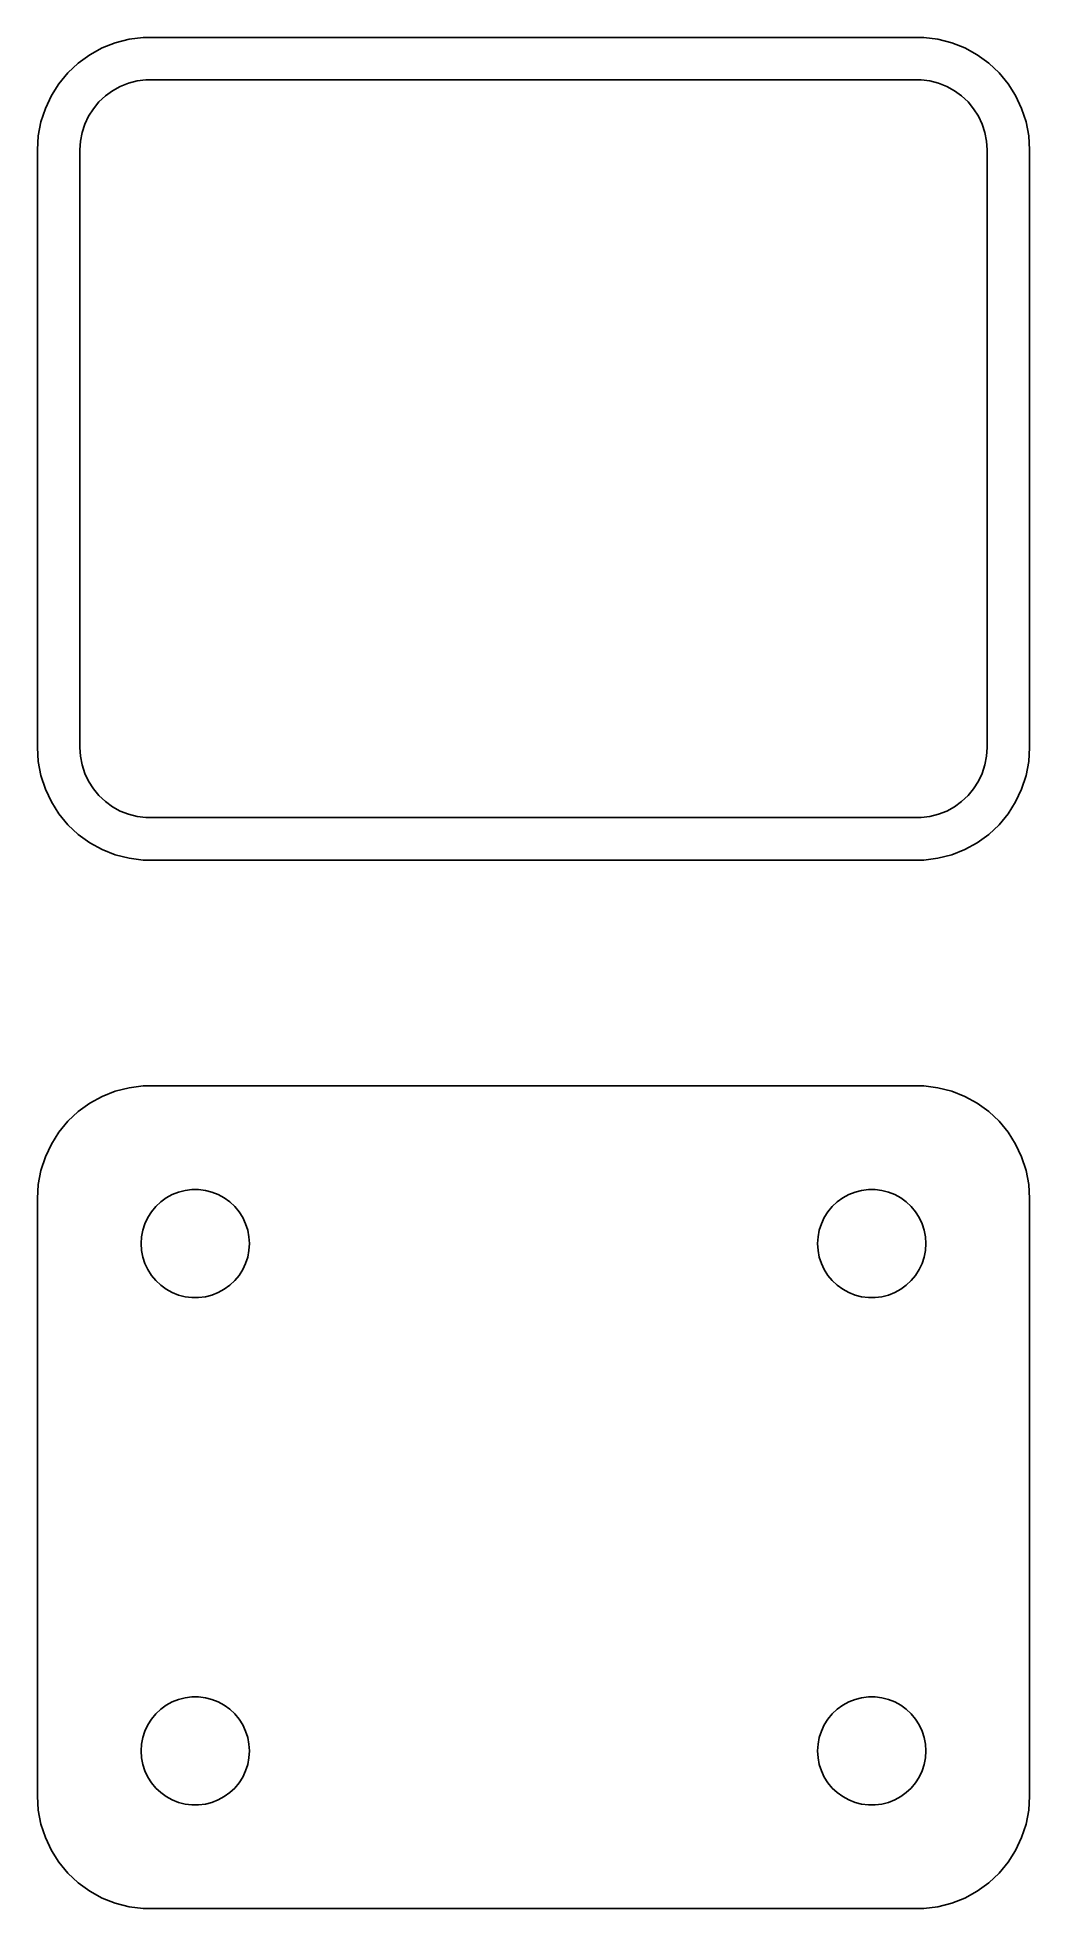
# Model space of a CAD drawing. Header units: metres. Extents: x -22 to 22, y 74.8 to 157.7.
import ezdxf

# ---------------------------------------------------------------- set-up
doc = ezdxf.new("R2010")
doc.units = ezdxf.units.M

msp = doc.modelspace()

# ---------------------------------------------------------------- linework, layer by layer
for p, q in [((-17.3139, 157.74), (-17.9369, 157.661)), ((17.3139, 157.74), (-17.3139, 157.74)), ((17.9369, 157.661), (17.3139, 157.74)), ((-19.6791, 156.972), (-20.1871, 156.603)), ((-19.1289, 157.274), (-19.6791, 156.972)), ((-18.5451, 157.505), (-19.1289, 157.274)), ((-17.9369, 157.661), (-18.5451, 157.505)), ((18.5451, 157.505), (17.9369, 157.661)), ((19.1289, 157.274), (18.5451, 157.505)), ((19.6791, 156.972), (19.1289, 157.274)), ((20.1871, 156.603), (19.6791, 156.972)), ((-20.6448, 156.173), (-21.0451, 155.689)), ((-20.1871, 156.603), (-20.6448, 156.173)), ((20.6448, 156.173), (20.1871, 156.603)), ((21.0451, 155.689), (20.6448, 156.173)), ((-21.0451, 155.689), (-21.3815, 155.159)), ((-18.9842, 155.149), (-18.668, 155.378)), ((-18.668, 155.378), (-18.3254, 155.567)), ((-18.3254, 155.567), (-17.9619, 155.711)), ((-17.9619, 155.711), (-17.5833, 155.808)), ((-17.5833, 155.808), (-17.1954, 155.857)), ((-17.1954, 155.857), (17.1954, 155.857)), ((17.1954, 155.857), (17.5833, 155.808)), ((17.5833, 155.808), (17.9619, 155.711)), ((17.9619, 155.711), (18.3254, 155.567)), ((18.3254, 155.567), (18.668, 155.378)), ((18.668, 155.378), (18.9842, 155.149)), ((21.3815, 155.159), (21.0451, 155.689)), ((-21.6489, 154.591), (-21.8429, 153.993)), ((-21.3815, 155.159), (-21.6489, 154.591)), ((-19.7279, 154.25), (-19.5184, 154.58)), ((-19.5184, 154.58), (-19.2692, 154.881)), ((-19.2692, 154.881), (-18.9842, 155.149)), ((18.9842, 155.149), (19.2692, 154.881)), ((19.2692, 154.881), (19.5184, 154.58)), ((19.5184, 154.58), (19.7279, 154.25)), ((21.6489, 154.591), (21.3815, 155.159)), ((21.8429, 153.993), (21.6489, 154.591)), ((-21.8429, 153.993), (-21.9606, 153.377)), ((-20.0884, 153.14), (-20.0151, 153.524)), ((-20.0151, 153.524), (-19.8943, 153.896)), ((-19.8943, 153.896), (-19.7279, 154.25)), ((19.7279, 154.25), (19.8943, 153.896)), ((19.8943, 153.896), (20.0151, 153.524)), ((20.0151, 153.524), (20.0884, 153.14)), ((21.9606, 153.377), (21.8429, 153.993)), ((-21.9606, 153.377), (-22, 152.75)), ((-22, 152.75), (-22, 126.25)), ((-20.1129, 152.75), (-20.0884, 153.14)), ((-20.1129, 126.25), (-20.1129, 152.75)), ((20.0884, 153.14), (20.1129, 152.75)), ((20.1129, 152.75), (20.1129, 126.25)), ((22, 152.75), (21.9606, 153.377)), ((22, 126.25), (22, 152.75)), ((-22, 126.25), (-21.9606, 125.623)), ((-20.0884, 125.86), (-20.1129, 126.25)), ((20.1129, 126.25), (20.0884, 125.86)), ((21.9606, 125.623), (22, 126.25)), ((-21.9606, 125.623), (-21.8429, 125.007)), ((-20.0151, 125.476), (-20.0884, 125.86)), ((-19.8943, 125.104), (-20.0151, 125.476)), ((20.0151, 125.476), (19.8943, 125.104)), ((20.0884, 125.86), (20.0151, 125.476)), ((21.8429, 125.007), (21.9606, 125.623)), ((-21.8429, 125.007), (-21.6489, 124.409)), ((-19.7279, 124.75), (-19.8943, 125.104)), ((-19.5184, 124.42), (-19.7279, 124.75)), ((19.7279, 124.75), (19.5184, 124.42)), ((19.8943, 125.104), (19.7279, 124.75)), ((21.6489, 124.409), (21.8429, 125.007)), ((-21.6489, 124.409), (-21.3815, 123.841)), ((-21.3815, 123.841), (-21.0451, 123.311)), ((-19.2692, 124.119), (-19.5184, 124.42)), ((-18.9842, 123.851), (-19.2692, 124.119)), ((-18.668, 123.622), (-18.9842, 123.851)), ((18.9842, 123.851), (18.668, 123.622)), ((19.2692, 124.119), (18.9842, 123.851)), ((19.5184, 124.42), (19.2692, 124.119)), ((21.0451, 123.311), (21.3815, 123.841)), ((21.3815, 123.841), (21.6489, 124.409)), ((-21.0451, 123.311), (-20.6448, 122.827)), ((-20.6448, 122.827), (-20.1871, 122.397)), ((-18.3254, 123.433), (-18.668, 123.622)), ((-17.9619, 123.289), (-18.3254, 123.433)), ((-17.5833, 123.192), (-17.9619, 123.289)), ((-17.1954, 123.143), (-17.5833, 123.192)), ((17.1954, 123.143), (-17.1954, 123.143)), ((17.5833, 123.192), (17.1954, 123.143)), ((17.9619, 123.289), (17.5833, 123.192)), ((18.3254, 123.433), (17.9619, 123.289)), ((18.668, 123.622), (18.3254, 123.433)), ((20.1871, 122.397), (20.6448, 122.827)), ((20.6448, 122.827), (21.0451, 123.311)), ((-20.1871, 122.397), (-19.6791, 122.028)), ((-19.6791, 122.028), (-19.1289, 121.726)), ((19.1289, 121.726), (19.6791, 122.028)), ((19.6791, 122.028), (20.1871, 122.397)), ((-19.1289, 121.726), (-18.5451, 121.495)), ((-18.5451, 121.495), (-17.9369, 121.339)), ((-17.9369, 121.339), (-17.3139, 121.26)), ((-17.3139, 121.26), (17.3139, 121.26)), ((17.3139, 121.26), (17.9369, 121.339)), ((17.9369, 121.339), (18.5451, 121.495)), ((18.5451, 121.495), (19.1289, 121.726)), ((-17.3139, 111.24), (-17.9369, 111.161)), ((17.3139, 111.24), (-17.3139, 111.24)), ((17.9369, 111.161), (17.3139, 111.24)), ((-19.6791, 110.472), (-20.1871, 110.103)), ((-19.1289, 110.774), (-19.6791, 110.472)), ((-18.5451, 111.005), (-19.1289, 110.774)), ((-17.9369, 111.161), (-18.5451, 111.005)), ((18.5451, 111.005), (17.9369, 111.161)), ((19.1289, 110.774), (18.5451, 111.005)), ((19.6791, 110.472), (19.1289, 110.774)), ((20.1871, 110.103), (19.6791, 110.472)), ((-20.6448, 109.673), (-21.0451, 109.189)), ((-20.1871, 110.103), (-20.6448, 109.673)), ((20.6448, 109.673), (20.1871, 110.103)), ((21.0451, 109.189), (20.6448, 109.673)), ((-21.0451, 109.189), (-21.3815, 108.659)), ((21.3815, 108.659), (21.0451, 109.189)), ((-21.6489, 108.091), (-21.8429, 107.493)), ((-21.3815, 108.659), (-21.6489, 108.091)), ((21.6489, 108.091), (21.3815, 108.659)), ((21.8429, 107.493), (21.6489, 108.091)), ((-21.8429, 107.493), (-21.9606, 106.877)), ((21.9606, 106.877), (21.8429, 107.493)), ((-21.9606, 106.877), (-22, 106.25)), ((-22, 106.25), (-22, 79.75)), ((-16.5298, 106.099), (-16.286, 106.276)), ((-16.286, 106.276), (-16.0219, 106.422)), ((-16.0219, 106.422), (-15.7416, 106.533)), ((-15.7416, 106.533), (-15.4497, 106.607)), ((-15.4497, 106.607), (-15.1507, 106.645)), ((-15.1507, 106.645), (-14.8493, 106.645)), ((-14.8493, 106.645), (-14.5503, 106.607)), ((-14.5503, 106.607), (-14.2583, 106.533)), ((-14.2583, 106.533), (-13.9781, 106.422)), ((-13.9781, 106.422), (-13.714, 106.276)), ((-13.714, 106.276), (-13.4702, 106.099)), ((13.4702, 106.099), (13.714, 106.276)), ((13.714, 106.276), (13.9781, 106.422)), ((13.9781, 106.422), (14.2583, 106.533)), ((14.2583, 106.533), (14.5503, 106.607)), ((14.5503, 106.607), (14.8493, 106.645)), ((14.8493, 106.645), (15.1507, 106.645)), ((15.1507, 106.645), (15.4497, 106.607)), ((15.4497, 106.607), (15.7416, 106.533)), ((15.7416, 106.533), (16.0219, 106.422)), ((16.0219, 106.422), (16.286, 106.276)), ((16.286, 106.276), (16.5298, 106.099)), ((22, 106.25), (21.9606, 106.877)), ((22, 79.75), (22, 106.25)), ((-17.2315, 105.133), (-17.1031, 105.406)), ((-17.1031, 105.406), (-16.9416, 105.661)), ((-16.9416, 105.661), (-16.7495, 105.893)), ((-16.7495, 105.893), (-16.5298, 106.099)), ((-13.4702, 106.099), (-13.2505, 105.893)), ((-13.2505, 105.893), (-13.0583, 105.661)), ((-13.0583, 105.661), (-12.8969, 105.406)), ((-12.8969, 105.406), (-12.7685, 105.133)), ((12.7685, 105.133), (12.8969, 105.406)), ((12.8969, 105.406), (13.0583, 105.661)), ((13.0583, 105.661), (13.2505, 105.893)), ((13.2505, 105.893), (13.4702, 106.099)), ((16.5298, 106.099), (16.7495, 105.893)), ((16.7495, 105.893), (16.9416, 105.661)), ((16.9416, 105.661), (17.1031, 105.406)), ((17.1031, 105.406), (17.2315, 105.133)), ((-17.3811, 104.551), (-17.3246, 104.847)), ((-17.3246, 104.847), (-17.2315, 105.133)), ((-12.7685, 105.133), (-12.6754, 104.847)), ((-12.6754, 104.847), (-12.6189, 104.551)), ((12.6189, 104.551), (12.6754, 104.847)), ((12.6754, 104.847), (12.7685, 105.133)), ((17.2315, 105.133), (17.3246, 104.847)), ((17.3246, 104.847), (17.3811, 104.551)), ((-17.4, 104.25), (-17.3811, 104.551)), ((-17.3811, 103.949), (-17.4, 104.25)), ((-17.3246, 103.653), (-17.3811, 103.949)), ((-12.6189, 103.949), (-12.6754, 103.653)), ((-12.6189, 104.551), (-12.6, 104.25)), ((-12.6, 104.25), (-12.6189, 103.949)), ((12.6, 104.25), (12.6189, 104.551)), ((12.6189, 103.949), (12.6, 104.25)), ((12.6754, 103.653), (12.6189, 103.949)), ((17.3811, 103.949), (17.3246, 103.653)), ((17.3811, 104.551), (17.4, 104.25)), ((17.4, 104.25), (17.3811, 103.949)), ((-17.2315, 103.367), (-17.3246, 103.653)), ((-17.1031, 103.094), (-17.2315, 103.367)), ((-16.9416, 102.839), (-17.1031, 103.094)), ((-12.8969, 103.094), (-13.0583, 102.839)), ((-12.7685, 103.367), (-12.8969, 103.094)), ((-12.6754, 103.653), (-12.7685, 103.367)), ((12.7685, 103.367), (12.6754, 103.653)), ((12.8969, 103.094), (12.7685, 103.367)), ((13.0583, 102.839), (12.8969, 103.094)), ((17.1031, 103.094), (16.9416, 102.839)), ((17.2315, 103.367), (17.1031, 103.094)), ((17.3246, 103.653), (17.2315, 103.367)), ((-16.7495, 102.607), (-16.9416, 102.839)), ((-16.5298, 102.401), (-16.7495, 102.607)), ((-16.286, 102.224), (-16.5298, 102.401)), ((-16.0219, 102.078), (-16.286, 102.224)), ((-15.7416, 101.967), (-16.0219, 102.078)), ((-13.9781, 102.078), (-14.2583, 101.967)), ((-13.714, 102.224), (-13.9781, 102.078)), ((-13.4702, 102.401), (-13.714, 102.224)), ((-13.2505, 102.607), (-13.4702, 102.401)), ((-13.0583, 102.839), (-13.2505, 102.607)), ((13.2505, 102.607), (13.0583, 102.839)), ((13.4702, 102.401), (13.2505, 102.607)), ((13.714, 102.224), (13.4702, 102.401)), ((13.9781, 102.078), (13.714, 102.224)), ((14.2583, 101.967), (13.9781, 102.078)), ((16.0219, 102.078), (15.7416, 101.967)), ((16.286, 102.224), (16.0219, 102.078)), ((16.5298, 102.401), (16.286, 102.224)), ((16.7495, 102.607), (16.5298, 102.401)), ((16.9416, 102.839), (16.7495, 102.607)), ((-15.4497, 101.893), (-15.7416, 101.967)), ((-15.1507, 101.855), (-15.4497, 101.893)), ((-14.8493, 101.855), (-15.1507, 101.855)), ((-14.5503, 101.893), (-14.8493, 101.855)), ((-14.2583, 101.967), (-14.5503, 101.893)), ((14.5503, 101.893), (14.2583, 101.967)), ((14.8493, 101.855), (14.5503, 101.893)), ((15.1507, 101.855), (14.8493, 101.855)), ((15.4497, 101.893), (15.1507, 101.855)), ((15.7416, 101.967), (15.4497, 101.893)), ((-16.286, 83.7764), (-16.0219, 83.9216)), ((-16.0219, 83.9216), (-15.7416, 84.0325)), ((-15.7416, 84.0325), (-15.4497, 84.1075)), ((-15.4497, 84.1075), (-15.1507, 84.1453)), ((-15.1507, 84.1453), (-14.8493, 84.1453)), ((-14.8493, 84.1453), (-14.5503, 84.1075)), ((-14.5503, 84.1075), (-14.2583, 84.0325)), ((-14.2583, 84.0325), (-13.9781, 83.9216)), ((-13.9781, 83.9216), (-13.714, 83.7764)), ((13.714, 83.7764), (13.9781, 83.9216)), ((13.9781, 83.9216), (14.2583, 84.0325)), ((14.2583, 84.0325), (14.5503, 84.1075)), ((14.5503, 84.1075), (14.8493, 84.1453)), ((14.8493, 84.1453), (15.1507, 84.1453)), ((15.1507, 84.1453), (15.4497, 84.1075)), ((15.4497, 84.1075), (15.7416, 84.0325)), ((15.7416, 84.0325), (16.0219, 83.9216)), ((16.0219, 83.9216), (16.286, 83.7764)), ((-17.1031, 82.9062), (-16.9416, 83.1607)), ((-16.9416, 83.1607), (-16.7495, 83.3929)), ((-16.7495, 83.3929), (-16.5298, 83.5992)), ((-16.5298, 83.5992), (-16.286, 83.7764)), ((-13.714, 83.7764), (-13.4702, 83.5992)), ((-13.4702, 83.5992), (-13.2505, 83.3929)), ((-13.2505, 83.3929), (-13.0583, 83.1607)), ((-13.0583, 83.1607), (-12.8969, 82.9062)), ((12.8969, 82.9062), (13.0583, 83.1607)), ((13.0583, 83.1607), (13.2505, 83.3929)), ((13.2505, 83.3929), (13.4702, 83.5992)), ((13.4702, 83.5992), (13.714, 83.7764)), ((16.286, 83.7764), (16.5298, 83.5992)), ((16.5298, 83.5992), (16.7495, 83.3929)), ((16.7495, 83.3929), (16.9416, 83.1607)), ((16.9416, 83.1607), (17.1031, 82.9062)), ((-17.3811, 82.0508), (-17.3246, 82.3469)), ((-17.3246, 82.3469), (-17.2315, 82.6335)), ((-17.2315, 82.6335), (-17.1031, 82.9062)), ((-12.8969, 82.9062), (-12.7685, 82.6335)), ((-12.7685, 82.6335), (-12.6754, 82.3469)), ((-12.6754, 82.3469), (-12.6189, 82.0508)), ((12.6189, 82.0508), (12.6754, 82.3469)), ((12.6754, 82.3469), (12.7685, 82.6335)), ((12.7685, 82.6335), (12.8969, 82.9062)), ((17.1031, 82.9062), (17.2315, 82.6335)), ((17.2315, 82.6335), (17.3246, 82.3469)), ((17.3246, 82.3469), (17.3811, 82.0508)), ((-17.4, 81.75), (-17.3811, 82.0508)), ((-17.3811, 81.4492), (-17.4, 81.75)), ((-17.3246, 81.1532), (-17.3811, 81.4492)), ((-12.6189, 81.4492), (-12.6754, 81.1532)), ((-12.6189, 82.0508), (-12.6, 81.75)), ((-12.6, 81.75), (-12.6189, 81.4492)), ((12.6, 81.75), (12.6189, 82.0508)), ((12.6189, 81.4492), (12.6, 81.75)), ((12.6754, 81.1532), (12.6189, 81.4492)), ((17.3811, 81.4492), (17.3246, 81.1532)), ((17.3811, 82.0508), (17.4, 81.75)), ((17.4, 81.75), (17.3811, 81.4492)), ((-17.2315, 80.8665), (-17.3246, 81.1532)), ((-17.1031, 80.5938), (-17.2315, 80.8665)), ((-16.9416, 80.3393), (-17.1031, 80.5938)), ((-12.8969, 80.5938), (-13.0583, 80.3393)), ((-12.7685, 80.8665), (-12.8969, 80.5938)), ((-12.6754, 81.1532), (-12.7685, 80.8665)), ((12.7685, 80.8665), (12.6754, 81.1532)), ((12.8969, 80.5938), (12.7685, 80.8665)), ((13.0583, 80.3393), (12.8969, 80.5938)), ((17.1031, 80.5938), (16.9416, 80.3393)), ((17.2315, 80.8665), (17.1031, 80.5938)), ((17.3246, 81.1532), (17.2315, 80.8665)), ((-22, 79.75), (-21.9606, 79.1233)), ((-16.7495, 80.1071), (-16.9416, 80.3393)), ((-16.5298, 79.9008), (-16.7495, 80.1071)), ((-16.286, 79.7236), (-16.5298, 79.9008)), ((-16.0219, 79.5784), (-16.286, 79.7236)), ((-13.714, 79.7236), (-13.9781, 79.5784)), ((-13.4702, 79.9008), (-13.714, 79.7236)), ((-13.2505, 80.1071), (-13.4702, 79.9008)), ((-13.0583, 80.3393), (-13.2505, 80.1071)), ((13.2505, 80.1071), (13.0583, 80.3393)), ((13.4702, 79.9008), (13.2505, 80.1071)), ((13.714, 79.7236), (13.4702, 79.9008)), ((13.9781, 79.5784), (13.714, 79.7236)), ((16.286, 79.7236), (16.0219, 79.5784)), ((16.5298, 79.9008), (16.286, 79.7236)), ((16.7495, 80.1071), (16.5298, 79.9008)), ((16.9416, 80.3393), (16.7495, 80.1071)), ((21.9606, 79.1233), (22, 79.75)), ((-21.9606, 79.1233), (-21.8429, 78.5066)), ((-15.7416, 79.4675), (-16.0219, 79.5784)), ((-15.4497, 79.3925), (-15.7416, 79.4675)), ((-15.1507, 79.3547), (-15.4497, 79.3925)), ((-14.8493, 79.3547), (-15.1507, 79.3547)), ((-14.5503, 79.3925), (-14.8493, 79.3547)), ((-14.2583, 79.4675), (-14.5503, 79.3925)), ((-13.9781, 79.5784), (-14.2583, 79.4675)), ((14.2583, 79.4675), (13.9781, 79.5784)), ((14.5503, 79.3925), (14.2583, 79.4675)), ((14.8493, 79.3547), (14.5503, 79.3925)), ((15.1507, 79.3547), (14.8493, 79.3547)), ((15.4497, 79.3925), (15.1507, 79.3547)), ((15.7416, 79.4675), (15.4497, 79.3925)), ((16.0219, 79.5784), (15.7416, 79.4675)), ((21.8429, 78.5066), (21.9606, 79.1233)), ((-21.8429, 78.5066), (-21.6489, 77.9094)), ((21.6489, 77.9094), (21.8429, 78.5066)), ((-21.6489, 77.9094), (-21.3815, 77.3412)), ((-21.3815, 77.3412), (-21.0451, 76.8111)), ((21.0451, 76.8111), (21.3815, 77.3412)), ((21.3815, 77.3412), (21.6489, 77.9094)), ((-21.0451, 76.8111), (-20.6448, 76.3273)), ((20.6448, 76.3273), (21.0451, 76.8111)), ((-20.6448, 76.3273), (-20.1871, 75.8974)), ((-20.1871, 75.8974), (-19.6791, 75.5284)), ((-19.6791, 75.5284), (-19.1289, 75.2259)), ((19.1289, 75.2259), (19.6791, 75.5284)), ((19.6791, 75.5284), (20.1871, 75.8974)), ((20.1871, 75.8974), (20.6448, 76.3273)), ((-19.1289, 75.2259), (-18.5451, 74.9947)), ((-18.5451, 74.9947), (-17.9369, 74.8386)), ((-17.9369, 74.8386), (-17.3139, 74.7599)), ((-17.3139, 74.7599), (17.3139, 74.7599)), ((17.3139, 74.7599), (17.9369, 74.8386)), ((17.9369, 74.8386), (18.5451, 74.9947)), ((18.5451, 74.9947), (19.1289, 75.2259))]:
    msp.add_line(p, q)

doc.saveas('drawing.dxf')
